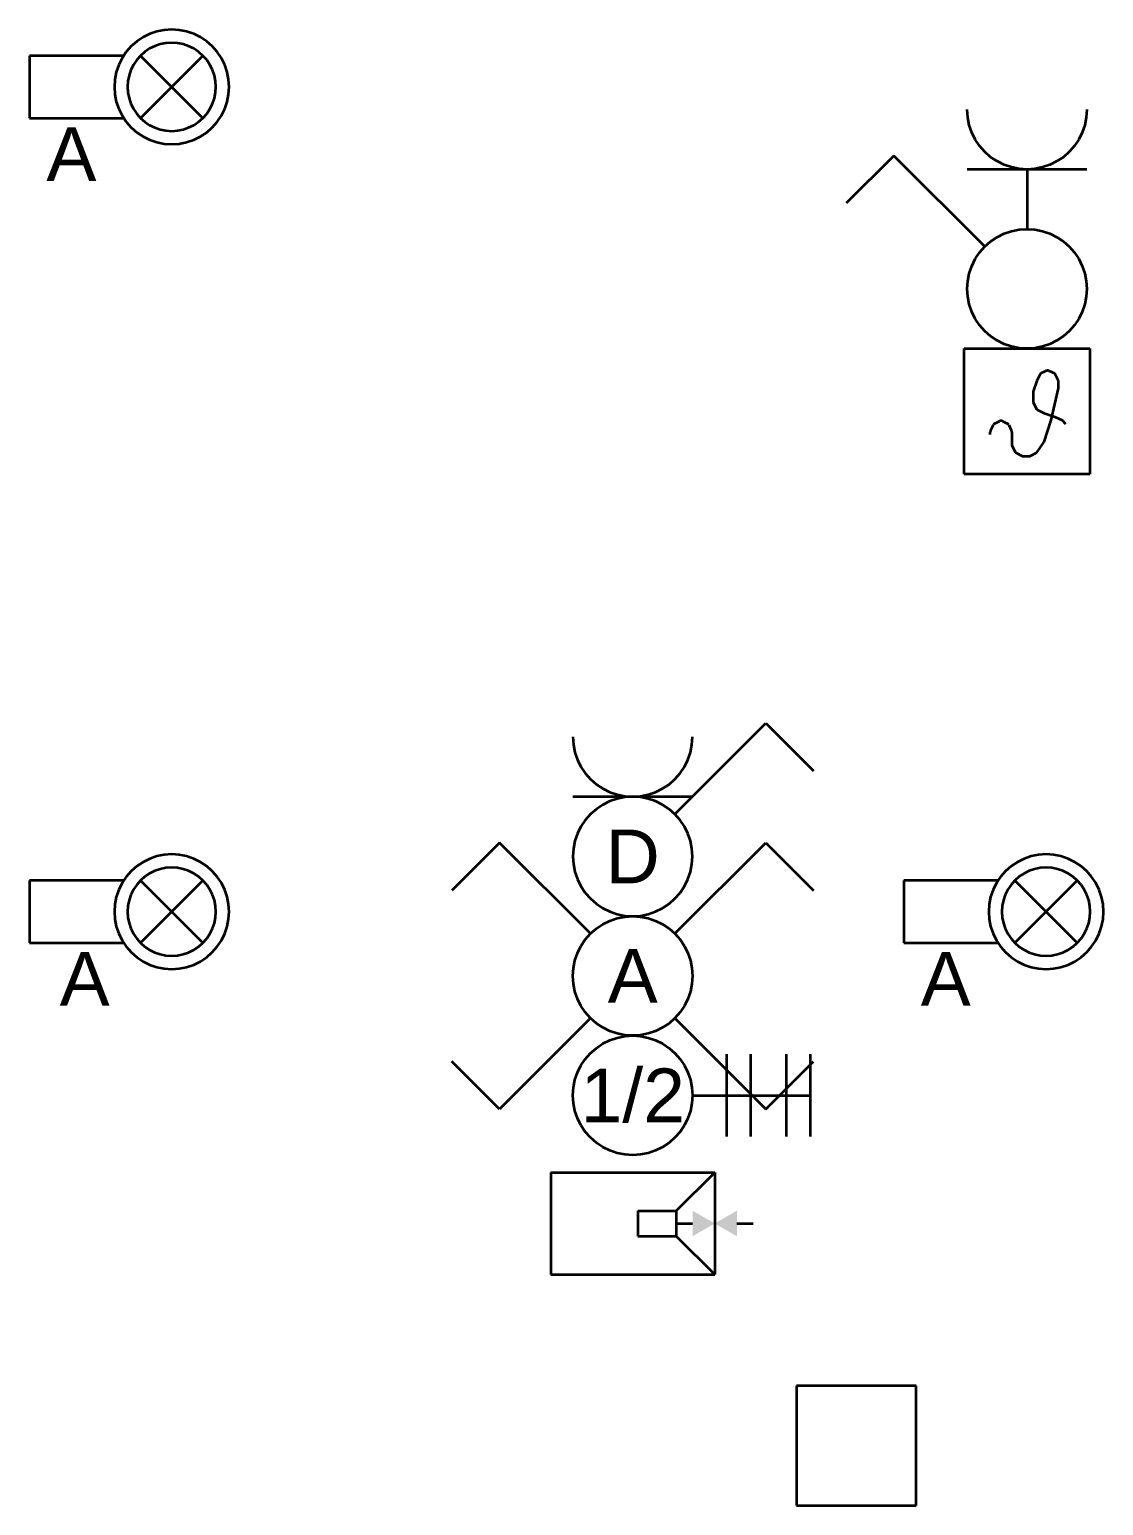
# Model space of a CAD drawing. Extents: x 800 to 1481, y 55 to 490.
# Drawn here: x 1270 to 1287.97, y 92.99 to 117.7 of the extents above; entities that cross this region are included whole.
import ezdxf

# ---------------------------------------------------------------- set-up
doc = ezdxf.new("R2010")
doc.units = 0
doc.layers.get('0').update_dxf_attribs({"lineweight": 18})
for name, color, linetype, lineweight, true_color in [('E_GSA', 7, 'Continuous', 35, 0x804000), ('E_Licht', 7, 'Continuous', 35, 0x0080ff), ('E_RTH', 5, 'Continuous', 35, 0x0000ff)]:
    doc.layers.add(name, color=color, linetype=linetype, lineweight=lineweight, true_color=true_color)
doc.styles.get("Standard").update_dxf_attribs({"font": 'arial.ttf'})

# ---------------------------------------------------------------- blocks, each defined once
blk = doc.blocks.new('Abzweigdose quadratisch (multi) UP-A0Q9B2G7AY', base_point=(1282.837, 92.992))
at = {"color": 0, "lineweight": -2}
for p, q in [((1284.837, 94.992), (1282.837, 94.992)), ((1282.837, 94.992), (1282.837, 92.992)), ((1284.837, 92.992), (1284.837, 94.992)), ((1282.837, 92.992), (1284.837, 92.992))]:
    blk.add_line(p, q, dxfattribs=at)
blk = doc.blocks.new('Temperaturmelder_ UP-A0Q9B2I1AY', base_point=(1285.642, 110.256))
at = {"color": 0, "linetype": 'ByBlock', "lineweight": -2, "ltscale": 0.35}
for p, q in [((1285.643, 110.256), (1285.643, 112.356)), ((1285.643, 112.356), (1287.743, 112.356)), ((1287.743, 112.356), (1287.743, 110.256)), ((1286.918, 111.936), (1286.858, 111.816)), ((1287.004, 111.979), (1286.918, 111.936)), ((1287.013, 111.983), (1287.004, 111.979)), ((1287.023, 111.985), (1287.013, 111.983)), ((1287.033, 111.987), (1287.023, 111.985)), ((1287.042, 111.987), (1287.033, 111.987)), ((1287.052, 111.985), (1287.042, 111.987)), ((1287.062, 111.983), (1287.052, 111.985)), ((1287.071, 111.979), (1287.062, 111.983)), ((1287.158, 111.936), (1287.071, 111.979)), ((1287.218, 111.816), (1287.158, 111.936)), ((1286.858, 111.816), (1286.798, 111.636)), ((1287.098, 111.156), (1287.218, 111.696)), ((1287.218, 111.696), (1287.218, 111.816)), ((1286.798, 111.636), (1286.798, 111.456)), ((1286.798, 111.456), (1286.858, 111.336)), ((1286.858, 111.336), (1286.978, 111.276)), ((1286.978, 111.276), (1287.158, 111.216)), ((1287.158, 111.216), (1287.278, 111.156)), ((1286.08, 110.975), (1286.078, 110.967)), ((1286.078, 110.967), (1286.078, 110.958)), ((1286.078, 110.916), (1286.078, 110.958)), ((1286.082, 110.983), (1286.08, 110.975)), ((1286.085, 110.991), (1286.082, 110.983)), ((1286.085, 110.991), (1286.129, 111.079)), ((1286.133, 111.085), (1286.129, 111.079)), ((1286.137, 111.091), (1286.133, 111.085)), ((1286.142, 111.096), (1286.137, 111.091)), ((1286.148, 111.1), (1286.142, 111.096)), ((1286.154, 111.104), (1286.148, 111.1)), ((1286.154, 111.104), (1286.232, 111.143)), ((1286.239, 111.146), (1286.232, 111.143)), ((1286.246, 111.148), (1286.239, 111.146)), ((1286.254, 111.149), (1286.246, 111.148)), ((1286.261, 111.149), (1286.254, 111.149)), ((1286.269, 111.148), (1286.261, 111.149)), ((1286.276, 111.146), (1286.269, 111.148)), ((1286.283, 111.143), (1286.276, 111.146)), ((1286.283, 111.143), (1286.361, 111.104)), ((1286.367, 111.1), (1286.361, 111.104)), ((1286.373, 111.096), (1286.367, 111.1)), ((1286.378, 111.091), (1286.373, 111.096)), ((1286.382, 111.085), (1286.378, 111.091)), ((1286.386, 111.079), (1286.382, 111.085)), ((1286.386, 111.079), (1286.43, 110.991)), ((1286.433, 110.983), (1286.43, 110.991)), ((1286.436, 110.975), (1286.433, 110.983)), ((1286.437, 110.967), (1286.436, 110.975)), ((1286.438, 110.958), (1286.437, 110.967)), ((1286.438, 110.958), (1286.438, 110.736)), ((1286.978, 110.796), (1287.098, 111.156)), ((1287.278, 111.156), (1287.338, 111.096)), ((1286.438, 110.736), (1286.498, 110.616)), ((1286.858, 110.616), (1286.978, 110.796)), ((1286.498, 110.616), (1286.618, 110.556)), ((1286.618, 110.556), (1286.738, 110.556)), ((1286.738, 110.556), (1286.858, 110.616)), ((1287.743, 110.256), (1285.643, 110.256))]:
    blk.add_line(p, q, dxfattribs=at)
blk = doc.blocks.new('Schalter_ Schema 0_ UP-A0Q9B2I3AY', base_point=(1283.667, 112.356))
at = {"color": 0, "linetype": 'ByBlock', "lineweight": -2, "ltscale": 0.35}
for p, q in [((1284.464, 115.584), (1283.667, 114.787)), ((1285.986, 114.063), (1284.464, 115.584)), ((1285.985, 114.063), (1286.084, 114.149)), ((1286.084, 114.149), (1286.193, 114.222)), ((1286.193, 114.222), (1286.31, 114.28)), ((1286.31, 114.28), (1286.434, 114.322)), ((1286.434, 114.322), (1286.562, 114.347)), ((1286.562, 114.347), (1286.693, 114.356)), ((1286.693, 114.356), (1286.823, 114.347)), ((1286.823, 114.347), (1286.951, 114.322)), ((1286.951, 114.322), (1287.075, 114.28)), ((1287.075, 114.28), (1287.193, 114.222)), ((1287.193, 114.222), (1287.301, 114.149)), ((1287.301, 114.149), (1287.4, 114.063)), ((1285.826, 113.856), (1285.899, 113.964)), ((1285.899, 113.964), (1285.985, 114.063)), ((1287.4, 114.063), (1287.486, 113.964)), ((1287.486, 113.964), (1287.559, 113.856)), ((1285.727, 113.614), (1285.769, 113.738)), ((1285.769, 113.738), (1285.826, 113.856)), ((1287.559, 113.856), (1287.616, 113.738)), ((1287.616, 113.738), (1287.658, 113.614)), ((1285.693, 113.356), (1285.701, 113.486)), ((1285.701, 113.486), (1285.727, 113.614)), ((1287.658, 113.614), (1287.684, 113.486)), ((1287.684, 113.486), (1287.693, 113.356)), ((1285.701, 113.225), (1285.693, 113.356)), ((1285.727, 113.097), (1285.701, 113.225)), ((1287.684, 113.225), (1287.658, 113.097)), ((1287.693, 113.356), (1287.684, 113.225)), ((1285.769, 112.973), (1285.727, 113.097)), ((1285.826, 112.856), (1285.769, 112.973)), ((1287.616, 112.973), (1287.559, 112.856)), ((1287.658, 113.097), (1287.616, 112.973)), ((1285.899, 112.747), (1285.826, 112.856)), ((1285.985, 112.649), (1285.899, 112.747)), ((1287.486, 112.747), (1287.4, 112.649)), ((1287.559, 112.856), (1287.486, 112.747)), ((1286.084, 112.562), (1285.985, 112.649)), ((1286.193, 112.49), (1286.084, 112.562)), ((1286.31, 112.432), (1286.193, 112.49)), ((1286.434, 112.39), (1286.31, 112.432)), ((1287.075, 112.432), (1286.951, 112.39)), ((1287.193, 112.49), (1287.075, 112.432)), ((1287.301, 112.562), (1287.193, 112.49)), ((1287.4, 112.649), (1287.301, 112.562)), ((1286.562, 112.364), (1286.434, 112.39)), ((1286.693, 112.356), (1286.562, 112.364)), ((1286.823, 112.364), (1286.693, 112.356)), ((1286.951, 112.39), (1286.823, 112.364))]:
    blk.add_line(p, q, dxfattribs=at)
blk = doc.blocks.new('Steckdose T13_ UP-A0Q9B2I5AY', base_point=(1285.693, 114.356))
at = {"color": 0, "linetype": 'ByBlock', "lineweight": -2, "ltscale": 0.35}
for p, q in [((1285.701, 116.225), (1285.693, 116.356)), ((1285.727, 116.097), (1285.701, 116.225)), ((1287.684, 116.225), (1287.658, 116.097)), ((1287.693, 116.356), (1287.684, 116.225)), ((1285.769, 115.973), (1285.727, 116.097)), ((1285.826, 115.856), (1285.769, 115.973)), ((1287.616, 115.973), (1287.559, 115.856)), ((1287.658, 116.097), (1287.616, 115.973)), ((1285.899, 115.747), (1285.826, 115.856)), ((1285.985, 115.649), (1285.899, 115.747)), ((1286.084, 115.562), (1285.985, 115.649)), ((1287.4, 115.649), (1287.301, 115.562)), ((1287.486, 115.747), (1287.4, 115.649)), ((1287.559, 115.856), (1287.486, 115.747)), ((1286.193, 115.49), (1286.084, 115.562)), ((1286.31, 115.432), (1286.193, 115.49)), ((1286.434, 115.39), (1286.31, 115.432)), ((1286.562, 115.364), (1286.434, 115.39)), ((1286.951, 115.39), (1286.823, 115.364)), ((1287.075, 115.432), (1286.951, 115.39)), ((1287.193, 115.49), (1287.075, 115.432)), ((1287.301, 115.562), (1287.193, 115.49)), ((1287.693, 115.356), (1285.693, 115.356)), ((1286.693, 115.356), (1286.562, 115.364)), ((1286.823, 115.364), (1286.693, 115.356)), ((1286.693, 115.356), (1286.693, 114.356))]:
    blk.add_line(p, q, dxfattribs=at)
blk = doc.blocks.new('LED-Deckenleuchte mit Trafotunnel-A0Q9B2IZAY', base_point=(1270.001, 101.97))
at = {"color": 0, "linetype": 'ByBlock', "lineweight": -2, "ltscale": 0.35}
for p, q in [((1271.9, 103.762), (1271.796, 103.692)), ((1272.013, 103.818), (1271.9, 103.762)), ((1272.132, 103.858), (1272.013, 103.818)), ((1272.255, 103.883), (1272.132, 103.858)), ((1272.38, 103.891), (1272.255, 103.883)), ((1272.506, 103.883), (1272.38, 103.891)), ((1272.629, 103.858), (1272.506, 103.883)), ((1272.748, 103.818), (1272.629, 103.858)), ((1272.861, 103.762), (1272.748, 103.818)), ((1272.965, 103.692), (1272.861, 103.762)), ((1271.619, 103.515), (1271.549, 103.411)), ((1271.701, 103.61), (1271.619, 103.515)), ((1271.796, 103.692), (1271.701, 103.61)), ((1271.931, 103.517), (1271.858, 103.453)), ((1272.011, 103.57), (1271.931, 103.517)), ((1272.098, 103.613), (1272.011, 103.57)), ((1272.189, 103.644), (1272.098, 103.613)), ((1272.284, 103.663), (1272.189, 103.644)), ((1272.38, 103.669), (1272.284, 103.663)), ((1272.477, 103.663), (1272.38, 103.669)), ((1272.572, 103.644), (1272.477, 103.663)), ((1272.663, 103.613), (1272.572, 103.644)), ((1272.75, 103.57), (1272.663, 103.613)), ((1272.83, 103.517), (1272.75, 103.57)), ((1272.903, 103.453), (1272.83, 103.517)), ((1273.059, 103.61), (1272.965, 103.692)), ((1273.142, 103.515), (1273.059, 103.61)), ((1273.212, 103.411), (1273.142, 103.515)), ((1271.575, 103.453), (1270.001, 103.453)), ((1270.001, 103.453), (1270.001, 102.408)), ((1271.493, 103.298), (1271.453, 103.179)), ((1271.549, 103.411), (1271.493, 103.298)), ((1271.741, 103.3), (1271.698, 103.213)), ((1271.795, 103.38), (1271.741, 103.3)), ((1271.858, 103.453), (1271.795, 103.38)), ((1271.858, 103.453), (1272.903, 102.408)), ((1271.858, 102.408), (1272.903, 103.453)), ((1272.966, 103.38), (1272.903, 103.453)), ((1273.02, 103.3), (1272.966, 103.38)), ((1273.063, 103.213), (1273.02, 103.3)), ((1273.268, 103.298), (1273.212, 103.411)), ((1273.308, 103.179), (1273.268, 103.298)), ((1271.428, 103.056), (1271.42, 102.931)), ((1271.453, 103.179), (1271.428, 103.056)), ((1271.648, 103.027), (1271.642, 102.931)), ((1271.667, 103.122), (1271.648, 103.027)), ((1271.698, 103.213), (1271.667, 103.122)), ((1273.094, 103.122), (1273.063, 103.213)), ((1273.113, 103.027), (1273.094, 103.122)), ((1273.119, 102.931), (1273.113, 103.027)), ((1273.332, 103.056), (1273.308, 103.179)), ((1273.341, 102.931), (1273.332, 103.056)), ((1271.42, 102.931), (1271.428, 102.805)), ((1271.428, 102.805), (1271.453, 102.682)), ((1271.642, 102.931), (1271.648, 102.834)), ((1271.648, 102.834), (1271.667, 102.739)), ((1273.094, 102.739), (1273.113, 102.834)), ((1273.113, 102.834), (1273.119, 102.931)), ((1273.308, 102.682), (1273.332, 102.805)), ((1273.332, 102.805), (1273.341, 102.931)), ((1271.453, 102.682), (1271.493, 102.563)), ((1271.493, 102.563), (1271.549, 102.451)), ((1271.667, 102.739), (1271.698, 102.648)), ((1271.698, 102.648), (1271.741, 102.561)), ((1271.741, 102.561), (1271.795, 102.481)), ((1272.966, 102.481), (1273.02, 102.561)), ((1273.02, 102.561), (1273.063, 102.648)), ((1273.063, 102.648), (1273.094, 102.739)), ((1273.212, 102.451), (1273.268, 102.563)), ((1273.268, 102.563), (1273.308, 102.682)), ((1270.001, 102.408), (1271.575, 102.408)), ((1271.549, 102.451), (1271.619, 102.346)), ((1271.619, 102.346), (1271.701, 102.252)), ((1271.795, 102.481), (1271.858, 102.408)), ((1271.858, 102.408), (1271.931, 102.345)), ((1271.931, 102.345), (1272.011, 102.291)), ((1272.011, 102.291), (1272.098, 102.248)), ((1272.663, 102.248), (1272.75, 102.291)), ((1272.75, 102.291), (1272.83, 102.345)), ((1272.83, 102.345), (1272.903, 102.408)), ((1272.903, 102.408), (1272.966, 102.481)), ((1273.059, 102.252), (1273.142, 102.346)), ((1273.142, 102.346), (1273.212, 102.451)), ((1271.701, 102.252), (1271.796, 102.169)), ((1271.796, 102.169), (1271.9, 102.099)), ((1271.9, 102.099), (1272.013, 102.043)), ((1272.013, 102.043), (1272.132, 102.003)), ((1272.098, 102.248), (1272.189, 102.217)), ((1272.189, 102.217), (1272.284, 102.198)), ((1272.284, 102.198), (1272.38, 102.192)), ((1272.38, 102.192), (1272.477, 102.198)), ((1272.477, 102.198), (1272.572, 102.217)), ((1272.572, 102.217), (1272.663, 102.248)), ((1272.629, 102.003), (1272.748, 102.043)), ((1272.748, 102.043), (1272.861, 102.099)), ((1272.861, 102.099), (1272.965, 102.169)), ((1272.965, 102.169), (1273.059, 102.252)), ((1272.132, 102.003), (1272.255, 101.979)), ((1272.255, 101.979), (1272.38, 101.97)), ((1272.38, 101.97), (1272.506, 101.979)), ((1272.506, 101.979), (1272.629, 102.003))]:
    blk.add_line(p, q, dxfattribs=at)
blk = doc.blocks.new('Bauteilbeschriftung-A0Q9B2J1AY', base_point=(1270.504, 101.356))
at = {"color": 0, "linetype": 'ByBlock', "lineweight": -2, "ltscale": 0.35, "insert": (1270.504, 102.256), "char_height": 0.9, "attachment_point": 1}
blk.add_mtext('{\\fArial;A}', dxfattribs=at)
blk = doc.blocks.new('LED-Deckenleuchte mit Trafotunnel-A0Q9B2JBAY', base_point=(1284.632, 101.97))
at = {"color": 0, "linetype": 'ByBlock', "lineweight": -2, "ltscale": 0.35}
for p, q in [((1286.531, 103.762), (1286.427, 103.692)), ((1286.644, 103.818), (1286.531, 103.762)), ((1286.763, 103.858), (1286.644, 103.818)), ((1286.886, 103.883), (1286.763, 103.858)), ((1287.012, 103.891), (1286.886, 103.883)), ((1287.137, 103.883), (1287.012, 103.891)), ((1287.26, 103.858), (1287.137, 103.883)), ((1287.379, 103.818), (1287.26, 103.858)), ((1287.492, 103.762), (1287.379, 103.818)), ((1287.596, 103.692), (1287.492, 103.762)), ((1286.25, 103.515), (1286.18, 103.411)), ((1286.333, 103.61), (1286.25, 103.515)), ((1286.427, 103.692), (1286.333, 103.61)), ((1286.562, 103.517), (1286.489, 103.453)), ((1286.642, 103.57), (1286.562, 103.517)), ((1286.729, 103.613), (1286.642, 103.57)), ((1286.82, 103.644), (1286.729, 103.613)), ((1286.915, 103.663), (1286.82, 103.644)), ((1287.012, 103.669), (1286.915, 103.663)), ((1287.108, 103.663), (1287.012, 103.669)), ((1287.203, 103.644), (1287.108, 103.663)), ((1287.294, 103.613), (1287.203, 103.644)), ((1287.381, 103.57), (1287.294, 103.613)), ((1287.461, 103.517), (1287.381, 103.57)), ((1287.534, 103.453), (1287.461, 103.517)), ((1287.691, 103.61), (1287.596, 103.692)), ((1287.773, 103.515), (1287.691, 103.61)), ((1287.843, 103.411), (1287.773, 103.515)), ((1286.206, 103.453), (1284.632, 103.453)), ((1284.632, 103.453), (1284.632, 102.408)), ((1286.124, 103.298), (1286.084, 103.179)), ((1286.18, 103.411), (1286.124, 103.298)), ((1286.372, 103.3), (1286.329, 103.213)), ((1286.426, 103.38), (1286.372, 103.3)), ((1286.489, 103.453), (1286.426, 103.38)), ((1286.489, 103.453), (1287.534, 102.408)), ((1286.489, 102.408), (1287.534, 103.453)), ((1287.598, 103.38), (1287.534, 103.453)), ((1287.651, 103.3), (1287.598, 103.38)), ((1287.694, 103.213), (1287.651, 103.3)), ((1287.899, 103.298), (1287.843, 103.411)), ((1287.939, 103.179), (1287.899, 103.298)), ((1286.06, 103.056), (1286.051, 102.931)), ((1286.084, 103.179), (1286.06, 103.056)), ((1286.279, 103.027), (1286.273, 102.931)), ((1286.298, 103.122), (1286.279, 103.027)), ((1286.329, 103.213), (1286.298, 103.122)), ((1287.725, 103.122), (1287.694, 103.213)), ((1287.744, 103.027), (1287.725, 103.122)), ((1287.75, 102.931), (1287.744, 103.027)), ((1287.964, 103.056), (1287.939, 103.179)), ((1287.972, 102.931), (1287.964, 103.056)), ((1286.051, 102.931), (1286.06, 102.805)), ((1286.06, 102.805), (1286.084, 102.682)), ((1286.273, 102.931), (1286.279, 102.834)), ((1286.279, 102.834), (1286.298, 102.739)), ((1287.725, 102.739), (1287.744, 102.834)), ((1287.744, 102.834), (1287.75, 102.931)), ((1287.939, 102.682), (1287.964, 102.805)), ((1287.964, 102.805), (1287.972, 102.931)), ((1286.084, 102.682), (1286.124, 102.563)), ((1286.124, 102.563), (1286.18, 102.451)), ((1286.298, 102.739), (1286.329, 102.648)), ((1286.329, 102.648), (1286.372, 102.561)), ((1286.372, 102.561), (1286.426, 102.481)), ((1287.598, 102.481), (1287.651, 102.561)), ((1287.651, 102.561), (1287.694, 102.648)), ((1287.694, 102.648), (1287.725, 102.739)), ((1287.843, 102.451), (1287.899, 102.563)), ((1287.899, 102.563), (1287.939, 102.682)), ((1284.632, 102.408), (1286.206, 102.408)), ((1286.18, 102.451), (1286.25, 102.346)), ((1286.25, 102.346), (1286.333, 102.252)), ((1286.426, 102.481), (1286.489, 102.408)), ((1286.489, 102.408), (1286.562, 102.345)), ((1286.562, 102.345), (1286.642, 102.291)), ((1286.642, 102.291), (1286.729, 102.248)), ((1287.294, 102.248), (1287.381, 102.291)), ((1287.381, 102.291), (1287.461, 102.345)), ((1287.461, 102.345), (1287.534, 102.408)), ((1287.534, 102.408), (1287.598, 102.481)), ((1287.691, 102.252), (1287.773, 102.346)), ((1287.773, 102.346), (1287.843, 102.451)), ((1286.333, 102.252), (1286.427, 102.169)), ((1286.427, 102.169), (1286.531, 102.099)), ((1286.531, 102.099), (1286.644, 102.043)), ((1286.644, 102.043), (1286.763, 102.003)), ((1286.729, 102.248), (1286.82, 102.217)), ((1286.82, 102.217), (1286.915, 102.198)), ((1286.915, 102.198), (1287.012, 102.192)), ((1287.012, 102.192), (1287.108, 102.198)), ((1287.108, 102.198), (1287.203, 102.217)), ((1287.203, 102.217), (1287.294, 102.248)), ((1287.26, 102.003), (1287.379, 102.043)), ((1287.379, 102.043), (1287.492, 102.099)), ((1287.492, 102.099), (1287.596, 102.169)), ((1287.596, 102.169), (1287.691, 102.252)), ((1286.763, 102.003), (1286.886, 101.979)), ((1286.886, 101.979), (1287.012, 101.97)), ((1287.012, 101.97), (1287.137, 101.979)), ((1287.137, 101.979), (1287.26, 102.003))]:
    blk.add_line(p, q, dxfattribs=at)
blk = doc.blocks.new('Bauteilbeschriftung-A0Q9B2JDAY', base_point=(1284.913, 101.356))
at = {"color": 0, "linetype": 'ByBlock', "lineweight": -2, "ltscale": 0.35, "insert": (1284.913, 102.256), "char_height": 0.9, "attachment_point": 1}
blk.add_mtext('{\\fArial;A}', dxfattribs=at)
blk = doc.blocks.new('LED-Deckenleuchte mit Trafotunnel-A0Q9B2JRAY', base_point=(1270.001, 115.776))
at = {"color": 0, "linetype": 'ByBlock', "lineweight": -2, "ltscale": 0.35}
for p, q in [((1272.013, 117.623), (1271.9, 117.568)), ((1272.132, 117.663), (1272.013, 117.623)), ((1272.255, 117.688), (1272.132, 117.663)), ((1272.38, 117.696), (1272.255, 117.688)), ((1272.506, 117.688), (1272.38, 117.696)), ((1272.629, 117.663), (1272.506, 117.688)), ((1272.748, 117.623), (1272.629, 117.663)), ((1272.861, 117.568), (1272.748, 117.623)), ((1271.701, 117.415), (1271.619, 117.32)), ((1271.796, 117.498), (1271.701, 117.415)), ((1271.9, 117.568), (1271.796, 117.498)), ((1272.011, 117.376), (1271.931, 117.322)), ((1272.098, 117.418), (1272.011, 117.376)), ((1272.189, 117.449), (1272.098, 117.418)), ((1272.284, 117.468), (1272.189, 117.449)), ((1272.38, 117.474), (1272.284, 117.468)), ((1272.477, 117.468), (1272.38, 117.474)), ((1272.572, 117.449), (1272.477, 117.468)), ((1272.663, 117.418), (1272.572, 117.449)), ((1272.75, 117.376), (1272.663, 117.418)), ((1272.83, 117.322), (1272.75, 117.376)), ((1272.965, 117.498), (1272.861, 117.568)), ((1273.059, 117.415), (1272.965, 117.498)), ((1273.142, 117.32), (1273.059, 117.415)), ((1271.575, 117.258), (1270.001, 117.258)), ((1270.001, 117.258), (1270.001, 116.214)), ((1271.493, 117.103), (1271.453, 116.984)), ((1271.549, 117.216), (1271.493, 117.103)), ((1271.619, 117.32), (1271.549, 117.216)), ((1271.741, 117.105), (1271.698, 117.019)), ((1271.795, 117.186), (1271.741, 117.105)), ((1271.858, 117.258), (1271.795, 117.186)), ((1271.931, 117.322), (1271.858, 117.258)), ((1271.858, 117.258), (1272.903, 116.214)), ((1271.858, 116.214), (1272.903, 117.258)), ((1272.903, 117.258), (1272.83, 117.322)), ((1272.966, 117.186), (1272.903, 117.258)), ((1273.02, 117.105), (1272.966, 117.186)), ((1273.063, 117.019), (1273.02, 117.105)), ((1273.212, 117.216), (1273.142, 117.32)), ((1273.268, 117.103), (1273.212, 117.216)), ((1273.308, 116.984), (1273.268, 117.103)), ((1271.428, 116.861), (1271.42, 116.736)), ((1271.453, 116.984), (1271.428, 116.861)), ((1271.667, 116.927), (1271.648, 116.832)), ((1271.698, 117.019), (1271.667, 116.927)), ((1273.094, 116.927), (1273.063, 117.019)), ((1273.113, 116.832), (1273.094, 116.927)), ((1273.332, 116.861), (1273.308, 116.984)), ((1273.341, 116.736), (1273.332, 116.861)), ((1271.42, 116.736), (1271.428, 116.611)), ((1271.428, 116.611), (1271.453, 116.487)), ((1271.648, 116.832), (1271.642, 116.736)), ((1271.642, 116.736), (1271.648, 116.64)), ((1271.648, 116.64), (1271.667, 116.545)), ((1273.094, 116.545), (1273.113, 116.64)), ((1273.119, 116.736), (1273.113, 116.832)), ((1273.113, 116.64), (1273.119, 116.736)), ((1273.308, 116.487), (1273.332, 116.611)), ((1273.332, 116.611), (1273.341, 116.736)), ((1271.453, 116.487), (1271.493, 116.368)), ((1271.493, 116.368), (1271.549, 116.256)), ((1271.667, 116.545), (1271.698, 116.453)), ((1271.698, 116.453), (1271.741, 116.367)), ((1271.741, 116.367), (1271.795, 116.286)), ((1272.966, 116.286), (1273.02, 116.367)), ((1273.02, 116.367), (1273.063, 116.453)), ((1273.063, 116.453), (1273.094, 116.545)), ((1273.212, 116.256), (1273.268, 116.368)), ((1273.268, 116.368), (1273.308, 116.487)), ((1270.001, 116.214), (1271.575, 116.214)), ((1271.549, 116.256), (1271.619, 116.151)), ((1271.619, 116.151), (1271.701, 116.057)), ((1271.795, 116.286), (1271.858, 116.214)), ((1271.858, 116.214), (1271.931, 116.15)), ((1271.931, 116.15), (1272.011, 116.096)), ((1272.75, 116.096), (1272.83, 116.15)), ((1272.83, 116.15), (1272.903, 116.214)), ((1272.903, 116.214), (1272.966, 116.286)), ((1273.059, 116.057), (1273.142, 116.151)), ((1273.142, 116.151), (1273.212, 116.256)), ((1271.701, 116.057), (1271.796, 115.974)), ((1271.796, 115.974), (1271.9, 115.904)), ((1271.9, 115.904), (1272.013, 115.849)), ((1272.011, 116.096), (1272.098, 116.054)), ((1272.098, 116.054), (1272.189, 116.023)), ((1272.189, 116.023), (1272.284, 116.004)), ((1272.284, 116.004), (1272.38, 115.997)), ((1272.38, 115.997), (1272.477, 116.004)), ((1272.477, 116.004), (1272.572, 116.023)), ((1272.572, 116.023), (1272.663, 116.054)), ((1272.663, 116.054), (1272.75, 116.096)), ((1272.748, 115.849), (1272.861, 115.904)), ((1272.861, 115.904), (1272.965, 115.974)), ((1272.965, 115.974), (1273.059, 116.057)), ((1272.013, 115.849), (1272.132, 115.808)), ((1272.132, 115.808), (1272.255, 115.784)), ((1272.255, 115.784), (1272.38, 115.776)), ((1272.38, 115.776), (1272.506, 115.784)), ((1272.506, 115.784), (1272.629, 115.808)), ((1272.629, 115.808), (1272.748, 115.849))]:
    blk.add_line(p, q, dxfattribs=at)
blk = doc.blocks.new('Bauteilbeschriftung-A0Q9B2JTAY', base_point=(1270.282, 115.161))
at = {"color": 0, "linetype": 'ByBlock', "lineweight": -2, "ltscale": 0.35, "insert": (1270.282, 116.061), "char_height": 0.9, "attachment_point": 1}
blk.add_mtext('{\\fArial;A}', dxfattribs=at)
blk = doc.blocks.new('Gegensprechanlage-A0Q9B2JVAY', base_point=(1278.722, 96.856))
at = {"color": 0, "linetype": 'ByBlock', "lineweight": -2, "ltscale": 0.35}
for p, q in [((1278.722, 98.568), (1281.466, 98.568)), ((1278.722, 98.568), (1278.722, 96.856)), ((1280.824, 97.926), (1281.466, 98.568)), ((1281.466, 98.568), (1281.466, 96.856)), ((1280.182, 97.926), (1280.824, 97.926)), ((1280.182, 97.926), (1280.182, 97.498)), ((1280.824, 97.926), (1280.824, 97.498)), ((1280.824, 97.712), (1281.095, 97.712)), ((1281.837, 97.712), (1282.108, 97.712)), ((1280.182, 97.498), (1280.824, 97.498)), ((1280.824, 97.498), (1281.466, 96.856)), ((1278.722, 96.856), (1281.466, 96.856))]:
    blk.add_line(p, q, dxfattribs=at)
for points in [[(1281.466, 97.712), (1281.095, 97.712), (1281.095, 97.926)], [(1281.837, 97.712), (1281.466, 97.712), (1281.837, 97.926)], [(1281.095, 97.498), (1281.466, 97.712), (1281.095, 97.712)], [(1281.837, 97.498), (1281.837, 97.712), (1281.466, 97.712)]]:
    blk.add_solid(points, dxfattribs=at)
blk = doc.blocks.new('Storentaster_ UP_ 2-fach-A0Q9B2JXAY', base_point=(1279.094, 98.856))
at = {"color": 0, "lineweight": -2}
for p, q in [((1279.712, 100.78), (1279.835, 100.822)), ((1279.835, 100.822), (1279.964, 100.847)), ((1279.964, 100.847), (1280.094, 100.856)), ((1280.094, 100.856), (1280.225, 100.847)), ((1280.225, 100.847), (1280.353, 100.822)), ((1280.353, 100.822), (1280.477, 100.78)), ((1279.301, 100.464), (1279.387, 100.563)), ((1279.387, 100.563), (1279.486, 100.649)), ((1279.486, 100.649), (1279.594, 100.722)), ((1279.594, 100.722), (1279.712, 100.78)), ((1280.477, 100.78), (1280.594, 100.722)), ((1280.594, 100.722), (1280.703, 100.649)), ((1280.703, 100.649), (1280.801, 100.563)), ((1280.801, 100.563), (1280.888, 100.464)), ((1281.67, 99.166), (1281.67, 100.546)), ((1282.07, 99.166), (1282.07, 100.546)), ((1282.67, 99.166), (1282.67, 100.546)), ((1283.07, 99.166), (1283.07, 100.546)), ((1279.17, 100.238), (1279.228, 100.356)), ((1279.228, 100.356), (1279.301, 100.464)), ((1280.888, 100.464), (1280.96, 100.356)), ((1280.96, 100.356), (1281.018, 100.238)), ((1279.103, 99.986), (1279.128, 100.114)), ((1279.128, 100.114), (1279.17, 100.238)), ((1281.018, 100.238), (1281.06, 100.114)), ((1281.06, 100.114), (1281.086, 99.986)), ((1279.094, 99.856), (1279.103, 99.986)), ((1279.103, 99.725), (1279.094, 99.856)), ((1281.086, 99.986), (1281.094, 99.856)), ((1281.094, 99.856), (1281.086, 99.725)), ((1281.094, 99.856), (1283.07, 99.856)), ((1279.128, 99.597), (1279.103, 99.725)), ((1279.17, 99.473), (1279.128, 99.597)), ((1281.06, 99.597), (1281.018, 99.473)), ((1281.086, 99.725), (1281.06, 99.597)), ((1279.228, 99.356), (1279.17, 99.473)), ((1279.301, 99.247), (1279.228, 99.356)), ((1280.96, 99.356), (1280.888, 99.247)), ((1281.018, 99.473), (1280.96, 99.356)), ((1279.387, 99.149), (1279.301, 99.247)), ((1279.486, 99.062), (1279.387, 99.149)), ((1280.801, 99.149), (1280.703, 99.062)), ((1280.888, 99.247), (1280.801, 99.149)), ((1279.594, 98.99), (1279.486, 99.062)), ((1279.712, 98.932), (1279.594, 98.99)), ((1279.835, 98.89), (1279.712, 98.932)), ((1279.964, 98.864), (1279.835, 98.89)), ((1280.094, 98.856), (1279.964, 98.864)), ((1280.225, 98.864), (1280.094, 98.856)), ((1280.353, 98.89), (1280.225, 98.864)), ((1280.477, 98.932), (1280.353, 98.89)), ((1280.594, 98.99), (1280.477, 98.932)), ((1280.703, 99.062), (1280.594, 98.99))]:
    blk.add_line(p, q, dxfattribs=at)
blk = doc.blocks.new('Bauteilbeschriftung-A0Q9B2JZAY', base_point=(1279.221, 99.406))
at = {"color": 0, "linetype": 'ByBlock', "lineweight": -2, "ltscale": 0.35, "insert": (1279.221, 100.306), "char_height": 0.9, "attachment_point": 1}
blk.add_mtext('{\\fArial;1/2}', dxfattribs=at)
blk = doc.blocks.new('Schalter-Schema0_Steckdose T13_ Gr.1_ UP-A0Q9B2KLAY', base_point=(1279.094, 102.856))
at = {"color": 0, "lineweight": -2}
for p, q in [((1280.801, 104.563), (1282.323, 106.084)), ((1282.323, 106.084), (1283.12, 105.287)), ((1279.094, 105.856), (1279.103, 105.725)), ((1281.086, 105.725), (1281.094, 105.856)), ((1279.103, 105.725), (1279.128, 105.597)), ((1279.128, 105.597), (1279.17, 105.473)), ((1281.018, 105.473), (1281.06, 105.597)), ((1281.06, 105.597), (1281.086, 105.725)), ((1279.17, 105.473), (1279.228, 105.356)), ((1279.228, 105.356), (1279.301, 105.247)), ((1279.301, 105.247), (1279.387, 105.149)), ((1280.801, 105.149), (1280.888, 105.247)), ((1280.888, 105.247), (1280.96, 105.356)), ((1280.96, 105.356), (1281.018, 105.473)), ((1279.387, 105.149), (1279.486, 105.062)), ((1279.486, 105.062), (1279.594, 104.99)), ((1280.594, 104.99), (1280.703, 105.062)), ((1280.703, 105.062), (1280.801, 105.149)), ((1279.094, 104.856), (1281.094, 104.856)), ((1279.594, 104.99), (1279.712, 104.932)), ((1279.712, 104.78), (1279.594, 104.722)), ((1279.712, 104.932), (1279.835, 104.89)), ((1279.835, 104.822), (1279.712, 104.78)), ((1279.835, 104.89), (1279.964, 104.864)), ((1279.964, 104.847), (1279.835, 104.822)), ((1279.964, 104.864), (1280.094, 104.856)), ((1280.094, 104.856), (1279.964, 104.847)), ((1280.094, 104.856), (1280.225, 104.864)), ((1280.225, 104.847), (1280.094, 104.856)), ((1280.225, 104.864), (1280.353, 104.89)), ((1280.353, 104.822), (1280.225, 104.847)), ((1280.353, 104.89), (1280.477, 104.932)), ((1280.477, 104.78), (1280.353, 104.822)), ((1280.477, 104.932), (1280.594, 104.99)), ((1280.594, 104.722), (1280.477, 104.78)), ((1279.387, 104.563), (1279.301, 104.464)), ((1279.486, 104.649), (1279.387, 104.563)), ((1279.594, 104.722), (1279.486, 104.649)), ((1280.703, 104.649), (1280.594, 104.722)), ((1280.801, 104.563), (1280.703, 104.649)), ((1280.888, 104.464), (1280.801, 104.563)), ((1279.228, 104.356), (1279.17, 104.238)), ((1279.301, 104.464), (1279.228, 104.356)), ((1280.96, 104.356), (1280.888, 104.464)), ((1281.018, 104.238), (1280.96, 104.356)), ((1279.128, 104.114), (1279.103, 103.986)), ((1279.17, 104.238), (1279.128, 104.114)), ((1281.06, 104.114), (1281.018, 104.238)), ((1281.086, 103.986), (1281.06, 104.114)), ((1279.103, 103.986), (1279.094, 103.856)), ((1279.094, 103.856), (1279.103, 103.725)), ((1281.094, 103.856), (1281.086, 103.986)), ((1281.086, 103.725), (1281.094, 103.856)), ((1279.103, 103.725), (1279.128, 103.597)), ((1279.128, 103.597), (1279.17, 103.473)), ((1281.018, 103.473), (1281.06, 103.597)), ((1281.06, 103.597), (1281.086, 103.725)), ((1279.17, 103.473), (1279.228, 103.356)), ((1279.228, 103.356), (1279.301, 103.247)), ((1280.888, 103.247), (1280.96, 103.356)), ((1280.96, 103.356), (1281.018, 103.473)), ((1279.301, 103.247), (1279.387, 103.149)), ((1279.387, 103.149), (1279.486, 103.062)), ((1279.486, 103.062), (1279.594, 102.99)), ((1280.594, 102.99), (1280.703, 103.062)), ((1280.703, 103.062), (1280.801, 103.149)), ((1280.801, 103.149), (1280.888, 103.247)), ((1279.594, 102.99), (1279.712, 102.932)), ((1279.712, 102.932), (1279.835, 102.89)), ((1279.835, 102.89), (1279.964, 102.864)), ((1279.964, 102.864), (1280.094, 102.856)), ((1280.094, 102.856), (1280.225, 102.864)), ((1280.225, 102.864), (1280.353, 102.89)), ((1280.353, 102.89), (1280.477, 102.932)), ((1280.477, 102.932), (1280.594, 102.99))]:
    blk.add_line(p, q, dxfattribs=at)
blk = doc.blocks.new('Bauteilbeschriftung-A0Q9B2KNAY', base_point=(1279.64, 103.406))
at = {"color": 0, "linetype": 'ByBlock', "lineweight": -2, "ltscale": 0.35, "insert": (1279.64, 104.306), "char_height": 0.9, "attachment_point": 1}
blk.add_mtext('{\\fArial;D}', dxfattribs=at)
blk = doc.blocks.new('Schalter_ Schema 6_ UP-A0Q9B2KPAY', base_point=(1277.068, 99.627))
at = {"color": 0, "lineweight": -2}
for p, q in [((1277.866, 104.084), (1277.068, 103.287)), ((1279.387, 102.563), (1277.866, 104.084)), ((1280.801, 102.563), (1282.323, 104.084)), ((1282.323, 104.084), (1283.12, 103.287)), ((1279.594, 102.722), (1279.712, 102.78)), ((1279.712, 102.78), (1279.835, 102.822)), ((1279.835, 102.822), (1279.964, 102.847)), ((1279.964, 102.847), (1280.094, 102.856)), ((1280.094, 102.856), (1280.225, 102.847)), ((1280.225, 102.847), (1280.353, 102.822)), ((1280.353, 102.822), (1280.477, 102.78)), ((1280.477, 102.78), (1280.594, 102.722)), ((1279.301, 102.464), (1279.387, 102.563)), ((1279.387, 102.563), (1279.486, 102.649)), ((1279.486, 102.649), (1279.594, 102.722)), ((1280.594, 102.722), (1280.703, 102.649)), ((1280.703, 102.649), (1280.801, 102.563)), ((1280.801, 102.563), (1280.888, 102.464)), ((1279.17, 102.238), (1279.228, 102.356)), ((1279.228, 102.356), (1279.301, 102.464)), ((1280.888, 102.464), (1280.96, 102.356)), ((1280.96, 102.356), (1281.018, 102.238)), ((1279.103, 101.986), (1279.128, 102.114)), ((1279.128, 102.114), (1279.17, 102.238)), ((1281.018, 102.238), (1281.06, 102.114)), ((1281.06, 102.114), (1281.086, 101.986)), ((1279.094, 101.856), (1279.103, 101.986)), ((1279.103, 101.725), (1279.094, 101.856)), ((1281.086, 101.986), (1281.094, 101.856)), ((1281.094, 101.856), (1281.086, 101.725)), ((1279.128, 101.597), (1279.103, 101.725)), ((1279.17, 101.473), (1279.128, 101.597)), ((1281.06, 101.597), (1281.018, 101.473)), ((1281.086, 101.725), (1281.06, 101.597)), ((1279.228, 101.356), (1279.17, 101.473)), ((1279.301, 101.247), (1279.228, 101.356)), ((1280.96, 101.356), (1280.888, 101.247)), ((1281.018, 101.473), (1280.96, 101.356)), ((1279.387, 101.149), (1277.866, 99.627)), ((1279.387, 101.149), (1279.301, 101.247)), ((1279.486, 101.062), (1279.387, 101.149)), ((1279.594, 100.99), (1279.486, 101.062)), ((1280.703, 101.062), (1280.594, 100.99)), ((1280.801, 101.149), (1280.703, 101.062)), ((1280.888, 101.247), (1280.801, 101.149)), ((1280.801, 101.149), (1282.323, 99.627)), ((1279.712, 100.932), (1279.594, 100.99)), ((1279.835, 100.89), (1279.712, 100.932)), ((1279.964, 100.864), (1279.835, 100.89)), ((1280.094, 100.856), (1279.964, 100.864)), ((1280.225, 100.864), (1280.094, 100.856)), ((1280.353, 100.89), (1280.225, 100.864)), ((1280.477, 100.932), (1280.353, 100.89)), ((1280.594, 100.99), (1280.477, 100.932)), ((1277.866, 99.627), (1277.068, 100.425)), ((1282.323, 99.627), (1283.12, 100.425))]:
    blk.add_line(p, q, dxfattribs=at)
blk = doc.blocks.new('Bauteilbeschriftung-A0Q9B2KRAY', base_point=(1279.675, 101.406))
at = {"color": 0, "linetype": 'ByBlock', "lineweight": -2, "ltscale": 0.35, "insert": (1279.675, 102.306), "char_height": 0.9, "attachment_point": 1}
blk.add_mtext('{\\fArial;A}', dxfattribs=at)

msp = doc.modelspace()

# ---------------------------------------------------------------- block references
at = {"layer": 'E_GSA', "ltscale": 0.35}
msp.add_blockref('Gegensprechanlage-A0Q9B2JVAY', (1278.722, 96.856), dxfattribs=at)
at = {"layer": 'E_Licht', "ltscale": 0.35}
for name, p in [('LED-Deckenleuchte mit Trafotunnel-A0Q9B2JRAY', (1270.001, 115.776)), ('Steckdose T13_ UP-A0Q9B2I5AY', (1285.693, 114.356)), ('Bauteilbeschriftung-A0Q9B2JTAY', (1270.282, 115.161)), ('Schalter_ Schema 0_ UP-A0Q9B2I3AY', (1283.667, 112.356)), ('Bauteilbeschriftung-A0Q9B2KNAY', (1279.64, 103.406)), ('LED-Deckenleuchte mit Trafotunnel-A0Q9B2IZAY', (1270.001, 101.97)), ('LED-Deckenleuchte mit Trafotunnel-A0Q9B2JBAY', (1284.632, 101.97)), ('Bauteilbeschriftung-A0Q9B2KRAY', (1279.675, 101.406)), ('Bauteilbeschriftung-A0Q9B2J1AY', (1270.504, 101.356)), ('Bauteilbeschriftung-A0Q9B2JDAY', (1284.913, 101.356)), ('Bauteilbeschriftung-A0Q9B2JZAY', (1279.221, 99.406))]:
    msp.add_blockref(name, p, dxfattribs=at)
at = {"layer": 'E_Licht', "linetype": 'Continuous', "ltscale": 0.35}
for name, p in [('Schalter-Schema0_Steckdose T13_ Gr.1_ UP-A0Q9B2KLAY', (1279.094, 102.856)), ('Schalter_ Schema 6_ UP-A0Q9B2KPAY', (1277.068, 99.627)), ('Storentaster_ UP_ 2-fach-A0Q9B2JXAY', (1279.094, 98.856)), ('Abzweigdose quadratisch (multi) UP-A0Q9B2G7AY', (1282.837, 92.992))]:
    msp.add_blockref(name, p, dxfattribs=at)
at = {"layer": 'E_RTH', "ltscale": 0.35}
msp.add_blockref('Temperaturmelder_ UP-A0Q9B2I1AY', (1285.642, 110.256), dxfattribs=at)

doc.saveas('drawing.dxf')
